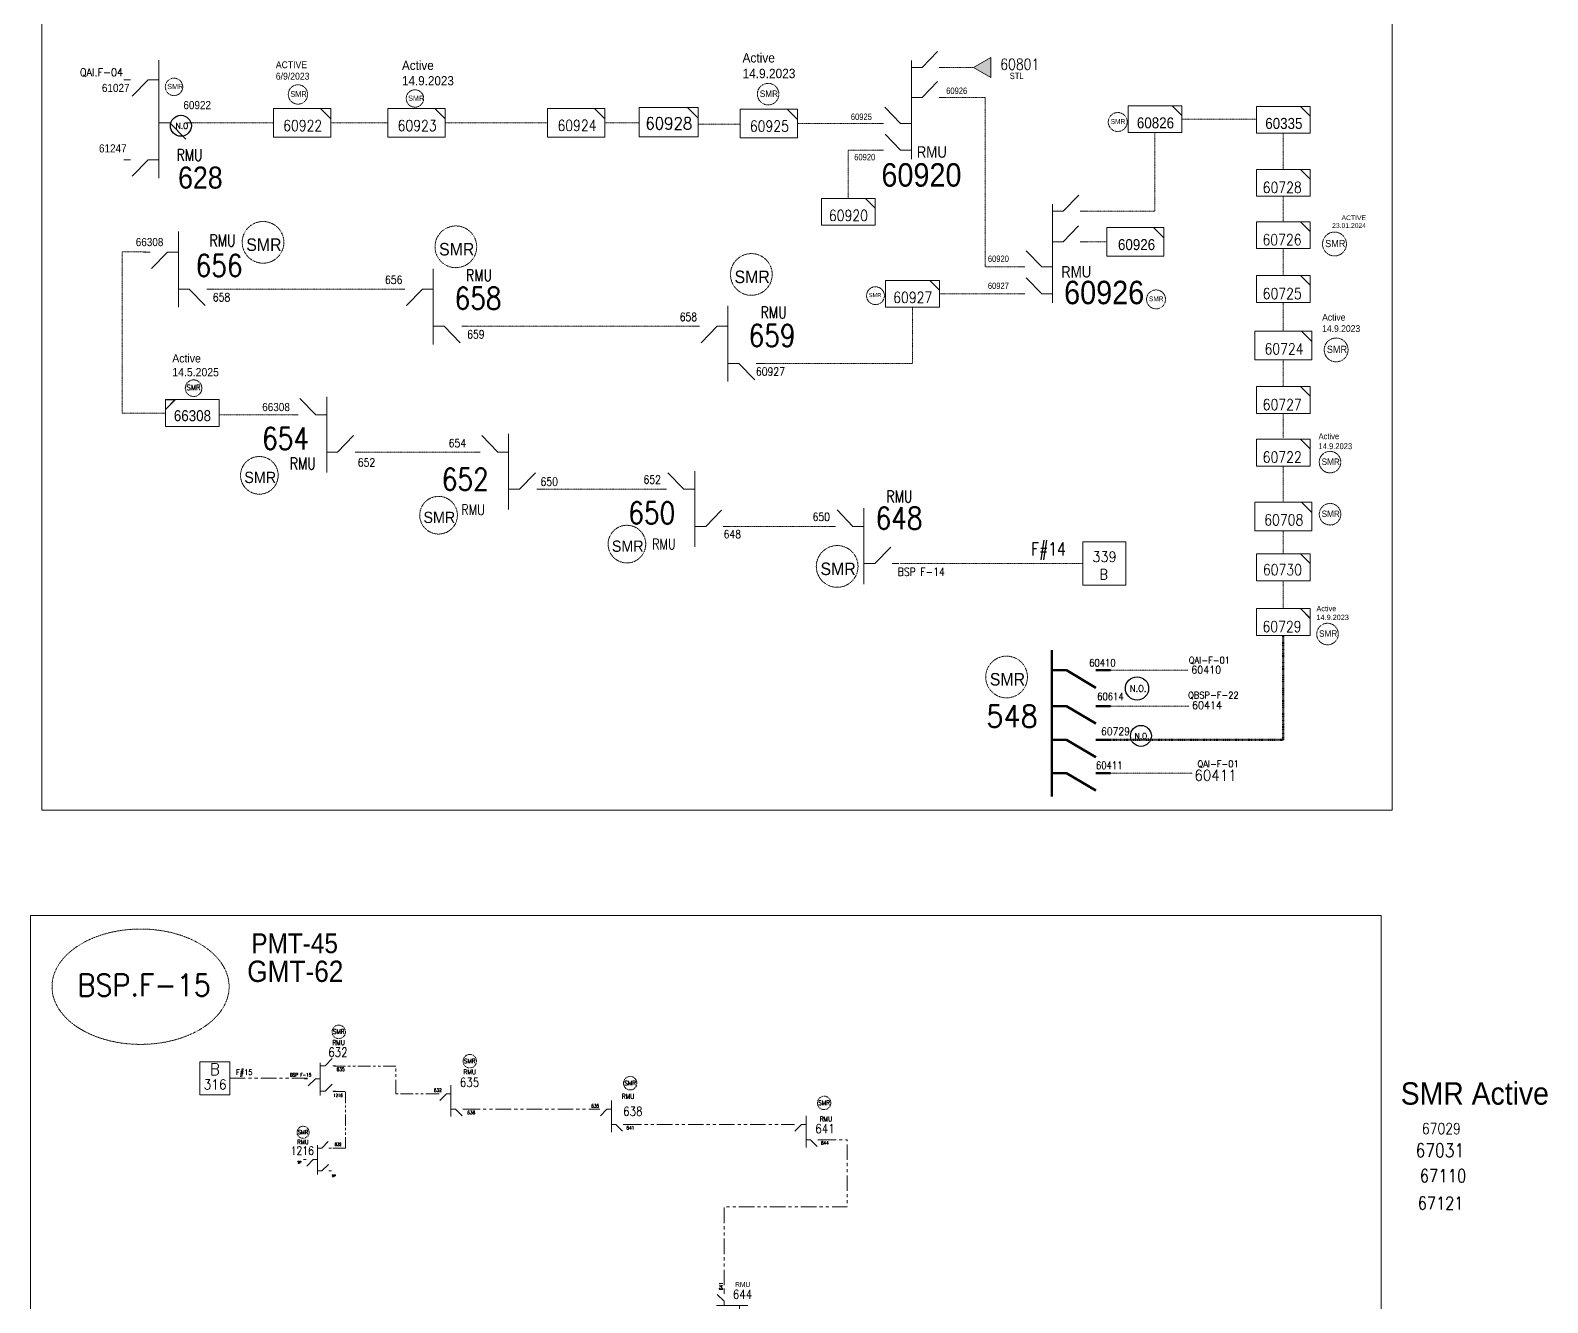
# Model space of a CAD drawing. Header units: metres. Extents: x 65984 to 144644, y -19036 to 23726.
# Drawn here: x 86688 to 88252, y -1295 to 17 of the extents above; entities that cross this region are included whole.
import ezdxf
from ezdxf.enums import TextEntityAlignment as Align

# ---------------------------------------------------------------- set-up
doc = ezdxf.new("R2010")
doc.units = ezdxf.units.M
doc.header["$MEASUREMENT"] = 0
for name, pattern in [('( Phantom )', [2.5, 1.25, -0.25, 0.25, -0.25, 0.25, -0.25]), ('DGN Style 3', [0.013877, 0, -0.013877]), ('DGN Style 4', [1.6, 0.8, -0.4, 0, -0.4])]:
    doc.linetypes.add(name, pattern=pattern)
doc.layers.get('0').update_dxf_attribs({"color": 95, "lineweight": 40})
for name, color, linetype, lineweight in [('d_eos', 111, 'Continuous', 40), ('d_eos no', 121, 'Continuous', 40), ('d_switch', 95, 'Continuous', 40), ('d_tf', 1, 'Continuous', 40), ('d_tf no', 6, 'Continuous', 40), ('d_ug cable', 95, 'Continuous', 40), ('d_village name', 7, 'Continuous', 40), ('fedr no', 95, 'Continuous', 40), ('GRID STATION  04', 7, 'Continuous', 40), ('Level 37', 7, 'Continuous', 0), ('O H MAIN FEEDER', 4, 'Continuous', 100), ('SW N O', 114, 'Continuous', 30)]:
    doc.layers.add(name, color=color, linetype=linetype, lineweight=lineweight)
doc.styles.add('NASKHF', font='naskhf.shx', dxfattribs={"height": 8})
doc.styles.get("Standard").update_dxf_attribs({"font": 'txt.shx'})
doc.styles.add('Style-Arial', font='arial.ttf')
doc.styles.add('Style-ENGINEERING', font='ENGINEERING.shx')
doc.styles.add('Style-msdefault', font='msdefault.shx')
doc.styles.add('Style-simplex', font='simplex.shx')
doc.styles.add('Style-STANDARD', font='STANDARD.shx')

# ---------------------------------------------------------------- blocks, each defined once
blk = doc.blocks.new('*U1216')
at = {"layer": 'd_eos', "color": 2, "linetype": 'Continuous', "lineweight": 13, "ltscale": 0.638341}
for p, q in [((0, -16.2), (0, 16.2)), ((-12.1, 7.4), (-14.9, 7.4)), ((-4.7, 7.4), (-11.5, 0.4)), ((0, 7.4), (-4.7, 7.4)), ((0, -8.4), (4.6, -8.4)), ((4.6, -8.4), (11.4, -15.4)), ((12.1, -8.4), (14.9, -8.4))]:
    blk.add_line(p, q, dxfattribs=at)
blk = doc.blocks.new('*U1217')
at = {"layer": 'd_eos', "color": 2, "linetype": 'Continuous', "lineweight": 13, "ltscale": 0.638341}
for p, q in [((0, -16.2), (0, 16.2)), ((-12.1, 7.4), (-14.9, 7.4)), ((-4.7, 7.4), (-11.5, 0.4)), ((0, 7.4), (-4.7, 7.4)), ((0, -8.4), (4.6, -8.4)), ((4.6, -8.4), (11.4, -15.4)), ((12.1, -8.4), (14.9, -8.4))]:
    blk.add_line(p, q, dxfattribs=at)
blk = doc.blocks.new('*U1292')
at = {"layer": 'd_eos', "color": 2, "linetype": 'Continuous', "lineweight": 13, "ltscale": 1.243946}
for p, q in [((-0.01, -16.17), (-0.01, 16.15)), ((-12.1, 7.43), (-14.92, 7.43)), ((-4.66, 7.43), (-11.45, 0.43)), ((-0.01, 7.43), (-4.66, 7.43)), ((-0.01, -8.42), (4.64, -8.42)), ((4.64, -8.42), (11.44, -15.43)), ((12.09, -8.42), (14.91, -8.42))]:
    blk.add_line(p, q, dxfattribs=at)
blk = doc.blocks.new('TRANS_2_2')
at = {"color": 0, "linetype": 'Continuous', "lineweight": -2, "ltscale": 500, "flags": 128}
blk.add_lwpolyline([(8668600, 4991700), (8668600, -5008300), (9500, -8300)], close=True, dxfattribs=at)
at = {"color": 0, "linetype": 'Continuous', "lineweight": -2, "ltscale": 500}
blk.add_solid([(8668600, 4991700), (8668600, -5008300), (9500, -8300)], dxfattribs=at)
blk = doc.blocks.new('TF_1_3')
at = {"layer": 'd_village name', "color": 0, "linetype": 'Continuous', "lineweight": -2, "ltscale": 500}
blk.add_line((3150, 2475), (4950, 675), dxfattribs=at)
blk.add_3dface([(-5050, 2475), (4950, 2475), (4950, -2525), (-5050, -2525)], dxfattribs=at)
blk = doc.blocks.new('*U171')
at = {"color": 0, "linetype": 'Continuous', "lineweight": -2, "ltscale": 500}
for p, q in [((-10660, 2965), (-10660, 5931)), ((1553, 2966), (1553, 5932)), ((13070, 2966), (13070, 5932)), ((24429, 2966), (24429, 5932)), ((-10660, -2968), (-4727, 2965)), ((4520, 0), (7486, 2966)), ((16037, 0), (19003, 2966)), ((27396, 0), (30362, 2966)), ((-10660, -5934), (-10660, -2968)), ((1553, -2967), (4520, 0)), ((1554, -5933), (1553, -2967)), ((13070, -2967), (16037, 0)), ((13071, -5933), (13070, -2967)), ((24430, -2967), (27396, 0)), ((24430, -5933), (24430, -2967)), ((-17532, -5934), (32389, -5932))]:
    blk.add_line(p, q, dxfattribs=at)
blk = doc.blocks.new('*U1443')
at = {"layer": 'SW N O', "color": 3, "ltscale": 0.426762}
blk.add_circle((0, 0), 16.8, dxfattribs=at)
at = {"layer": 'SW N O', "color": 3, "style": 'Style-STANDARD'}
blk.add_text('N.O.', height=9.6, dxfattribs=at).set_placement((1.7, -0.2), align=Align.MIDDLE_CENTER)
blk = doc.blocks.new('*U3146')
at = {"color": 2, "linetype": 'Continuous', "lineweight": 13, "extrusion": (0, 0, -1), "flags": 128}
blk.add_lwpolyline([(-18.3, 14.3), (-28.6, 14.3), (-28.6, 4)], close=True, dxfattribs=at)
at = {"color": 2, "linetype": 'Continuous', "lineweight": 13, "ltscale": 1.416014, "extrusion": (0, 0, -1), "xscale": 0.005720000000000003, "yscale": -0.005720000000000003, "zscale": 0.006084002084081082, "rotation": 180}
blk.add_blockref('TF_1_3', (-0.3, 0.2), dxfattribs=at)
blk = doc.blocks.new('*U3147')
at = {"color": 134, "linetype": 'Continuous', "lineweight": 13, "flags": 128}
blk.add_lwpolyline([(18.3, 14.3), (28.6, 14.3), (28.6, 4)], close=True, dxfattribs=at)
at = {"color": 134, "linetype": 'Continuous', "lineweight": 13, "ltscale": 0.795985, "xscale": 0.005720000000000003, "yscale": 0.005720000000000003, "zscale": 0.0003802501302550676}
blk.add_blockref('TF_1_3', (0.3, 0.2), dxfattribs=at)
blk = doc.blocks.new('*U3148')
at = {"color": 2, "linetype": 'Continuous', "lineweight": 13, "flags": 128}
blk.add_lwpolyline([(18.3, 14.3), (28.6, 14.3), (28.6, 4)], close=True, dxfattribs=at)
at = {"color": 2, "linetype": 'Continuous', "lineweight": 13, "ltscale": 0.795985, "xscale": 0.005720000000000003, "yscale": 0.005720000000000003, "zscale": 0.0003802501302550676}
blk.add_blockref('TF_1_3', (0.3, 0.2), dxfattribs=at)
blk = doc.blocks.new('*U4111')
at = {"layer": 'SW N O', "color": 3, "ltscale": 0.426762}
blk.add_circle((0, 0), 16.8, dxfattribs=at)
at = {"layer": 'SW N O', "color": 3, "style": 'Style-STANDARD'}
blk.add_text('N.O', height=9.6, dxfattribs=at).set_placement((1.7, -0.2), align=Align.MIDDLE_CENTER)
blk = doc.blocks.new('*U4193')
at = {"layer": 'd_eos', "color": 2, "linetype": 'Continuous', "lineweight": 13, "ltscale": 0.690565}
for p, q in [((0, -13.6), (0, 17.6)), ((-12.1, 13.7), (-14.9, 13.7)), ((-4.7, 13.7), (-11.5, 6.7)), ((0, 13.7), (-4.7, 13.7)), ((0, 1.6), (4.6, 1.6)), ((4.6, 1.6), (11.4, 8.6)), ((12.1, 1.6), (14.9, 1.6)), ((-12.1, -10.6), (-14.9, -10.6)), ((-4.7, -10.6), (-11.4, -17.6)), ((0, -10.6), (-4.7, -10.6))]:
    blk.add_line(p, q, dxfattribs=at)
blk = doc.blocks.new('*U4194')
at = {"layer": 'd_eos', "color": 2, "linetype": 'Continuous', "lineweight": 13, "ltscale": 0.621508}
for p, q in [((0, -13.6), (0, 17.6)), ((-12.1, 13.7), (-14.9, 13.7)), ((-4.7, 13.7), (-11.5, 6.7)), ((0, 13.7), (-4.7, 13.7)), ((0, 1.6), (4.6, 1.6)), ((4.6, 1.6), (11.4, 8.6)), ((12.1, 1.6), (14.9, 1.6)), ((-12.1, -10.6), (-14.9, -10.6)), ((-4.7, -10.6), (-11.4, -17.6)), ((0, -10.6), (-4.7, -10.6))]:
    blk.add_line(p, q, dxfattribs=at)
blk = doc.blocks.new('*U4269')
at = {"layer": 'SW N O', "color": 3, "ltscale": 0.426762}
blk.add_circle((0, 0), 16.8, dxfattribs=at)
at = {"layer": 'SW N O', "color": 3, "style": 'Style-STANDARD'}
blk.add_text('N.O.', height=9.6, dxfattribs=at).set_placement((1.7, -0.2), align=Align.MIDDLE_CENTER)

msp = doc.modelspace()

# ---------------------------------------------------------------- linework, layer by layer
at = {"color": 7, "linetype": 'DGN Style 3', "lineweight": 13}
for p, q in [((87625.9, -21.3), (87625.9, -21.3)), ((87881.2, -642.6), (87792.5, -642.6)), ((87882.2, -679.6), (87793.5, -679.6)), ((87885.9, -748.7), (87797.1, -748.7))]:
    msp.add_line(p, q, dxfattribs=at)
at = {"color": 134, "linetype": 'DGN Style 3', "lineweight": 13}
for p, q in [((87629.6, -21.3), (87660, -21.3)), ((86997.3, -78.2), (87056.3, -78.2)), ((87115.3, -78.2), (87220.8, -78.2)), ((87279.8, -78.2), (87315.3, -78.2)), ((87419.5, -79.8), (87376.1, -79.8)), ((87979.5, -154.1), (87979.5, -180.3)), ((87979.5, -208.1), (87979.5, -235.8)), ((86876.3, -249.7), (87068.8, -249.7)), ((87979.5, -263.5), (87979.5, -293)), ((87979.5, -322.5), (87979.5, -350.2)), ((87979.5, -377.9), (87979.5, -403.1)), ((87144.7, -417.7), (87029.2, -417.7)), ((87979.5, -432.1), (87979.5, -469.3)), ((87336.7, -456), (87213.9, -456)), ((87511.1, -494.3), (87407.1, -494.3)), ((87979.5, -522.6), (87979.5, -498.8)), ((87772.8, -532.6), (87584.5, -532.6)), ((87979.5, -579.1), (87979.5, -550.3))]:
    msp.add_line(p, q, dxfattribs=at)
at = {"color": 2, "linetype": 'DGN Style 3', "lineweight": 13}
for p, q in [((87771.5, -169.2), (87771.5, -169.2)), ((87776.7, -200.9), (87797.4, -200.9))]:
    msp.add_line(p, q, dxfattribs=at)
at = {"color": 251, "linetype": '( Phantom )', "lineweight": 13, "ltscale": 12.802868}
for p, q in [((86893.2, -1063.3), (86975.7, -1063.3)), ((87000.3, -1076.9), (87012, -1076.9)), ((87135.3, -1095), (87272.4, -1095)), ((87301.7, -1110.9), (87473.8, -1110.9))]:
    msp.add_line(p, q, dxfattribs=at)
at = {"color": 251, "linetype": '( Phantom )', "lineweight": 13, "ltscale": 10.370323}
for p, q in [((87064.3, -1050.8), (87000.9, -1050.8)), ((87108.2, -1079.2), (87064.3, -1079.2)), ((87012.5, -1135.4), (86995.7, -1135.4))]:
    msp.add_line(p, q, dxfattribs=at)
at = {"color": 251, "linetype": '( Phantom )', "lineweight": 13, "ltscale": 11.522581}
msp.add_line((87064.3, -1079.2), (87064.3, -1050.8), dxfattribs=at)
at = {"color": 251, "linetype": '( Phantom )', "lineweight": 13, "ltscale": 9.333291}
msp.add_line((87012.4, -1077.2), (87012.5, -1135.4), dxfattribs=at)
at = {"color": 134, "linetype": 'DGN Style 3', "lineweight": 13, "flags": 128}
for points in [[(87629.9, -52.3), (87672.1, -52.3), (87672.1, -226.8)], [(86856.2, -78.2), (86938.3, -78.2)], [(87951.8, -74.6), (87874.8, -74.6)], [(87478.5, -78.8), (87560.6, -78.8)], [(87847.1, -88.4), (87847.1, -169.3), (87776.8, -169.3)], [(87979.5, -89), (87979.5, -126.4)], [(87560.6, -106.6), (87560.6, -106.6), (87530.9, -106.6), (87530.9, -156.2)], [(86826.9, -377.6), (86782.4, -377.6), (86782.4, -211.4), (86806.9, -211.4)], [(87706.2, -226.8), (87672.1, -226.8)], [(87624.9, -254.6), (87706.2, -254.6)], [(87597.2, -268.4), (87597.2, -326.4), (87442.9, -326.4)], [(87139.2, -288), (87304.5, -288), (87304.5, -288), (87373.8, -288), (87373.8, -288)], [(86957.2, -379.4), (86882.3, -379.4)]]:
    msp.add_lwpolyline(points, dxfattribs=at)
at = {"color": 134, "linetype": 'DGN Style 3', "lineweight": 140, "flags": 128}
msp.add_lwpolyline([(87979.5, -606.8), (87979.5, -714.4), (87801.3, -714.4)], dxfattribs=at)
at = {"color": 251, "linetype": '( Phantom )', "lineweight": 13, "ltscale": 12.802868, "flags": 128}
msp.add_lwpolyline([(87502.4, -1126.7), (87529.7, -1126.7), (87529.7, -1195.9), (87402.9, -1195.9), (87402.9, -1283.2)], dxfattribs=at)
at = {"layer": 'd_eos', "color": 2, "linetype": 'Continuous', "lineweight": 13, "ltscale": 1.542679}
for p, q in [((86820.1, -135.2), (86820.1, -13.6)), ((86790.9, -34), (86784, -34)), ((86808.9, -34), (86792.4, -50.9)), ((86820.1, -34), (86808.9, -34)), ((86820.1, -78.2), (86831.3, -78.2)), ((86831.3, -78.2), (86847.8, -95.1)), ((86849.3, -78.2), (86856.2, -78.2)), ((86790.9, -116.5), (86784, -116.5)), ((86808.9, -116.5), (86792.4, -133.4)), ((86820.1, -116.5), (86808.9, -116.5))]:
    msp.add_line(p, q, dxfattribs=at)
at = {"layer": 'd_eos', "color": 7, "linetype": 'Continuous', "lineweight": 13, "ltscale": 1.511826}
for p, q in [((87596, -14.1), (87596, -115.7)), ((87607, -21.3), (87623.1, -4.7)), ((87596, -21.3), (87607, -21.3)), ((87624.6, -21.3), (87631.3, -21.3)), ((87607, -52.3), (87623.1, -35.7)), ((87584.9, -78.8), (87568.8, -62.2)), ((87596, -52.3), (87607, -52.3)), ((87624.6, -52.3), (87631.3, -52.3)), ((87567.3, -78.8), (87560.6, -78.8)), ((87584.9, -106.6), (87568.9, -90)), ((87596, -78.8), (87584.9, -78.8)), ((87567.3, -106.6), (87560.6, -106.6)), ((87596, -106.6), (87584.9, -106.6))]:
    msp.add_line(p, q, dxfattribs=at)
at = {"layer": 'd_eos', "color": 2, "linetype": 'Continuous', "lineweight": 13, "ltscale": 1.511826}
for p, q in [((87752.5, -169.3), (87768.6, -152.7)), ((87741.5, -162), (87741.5, -263.7)), ((87741.5, -169.3), (87752.5, -169.3)), ((87770.1, -169.3), (87776.8, -169.3)), ((87752.4, -200.9), (87768.5, -184.3)), ((87741.4, -200.9), (87752.4, -200.9)), ((87770, -200.9), (87776.7, -200.9)), ((87730.5, -226.8), (87714.4, -210.2)), ((87712.9, -226.8), (87706.2, -226.8)), ((87741.5, -226.8), (87730.5, -226.8)), ((87730.5, -254.6), (87714.4, -238)), ((87712.9, -254.6), (87706.2, -254.6)), ((87741.5, -254.6), (87730.5, -254.6))]:
    msp.add_line(p, q, dxfattribs=at)
at = {"layer": 'd_ug cable', "color": 2, "linetype": 'DGN Style 3', "lineweight": 13}
for centre, radius in [((86835.7, -41.2), 8.97), ((86963.5, -49), 9.97), ((87084.1, -53.2), 8.97), ((87448.3, -48.7), 11.1), ((87808.8, -77.4), 9.77), ((86927.5, -201.5), 21.5), ((87126.3, -206.1), 21.5), ((88032.3, -203.2), 12.3), ((87431, -234.6), 21.5), ((87559, -256.5), 9.2), ((87848.3, -260.3), 9.77), ((88034, -312.4), 12.3), ((86923.7, -441.7), 19.4), ((88027.7, -428.1), 11.1), ((87108.5, -482.8), 19.4), ((88027.7, -481.8), 11.1), ((87302.7, -512.6), 19.4), ((87519.5, -535.6), 21.5), ((88025.1, -605.3), 11.1), ((87694.2, -649.6), 21.5)]:
    msp.add_circle(centre, radius, dxfattribs=at)
at = {"layer": 'd_ug cable', "color": 2, "linetype": 'DGN Style 4', "lineweight": 13}
for centre, radius in [((86855.9, -351.9), 8.54), ((87005.6, -1015.4), 6.93), ((87140.7, -1045.7), 6.93), ((87306.1, -1068.4), 6.93), ((87506.1, -1088.7), 6.93), ((86968.8, -1119), 6.23)]:
    msp.add_circle(centre, radius, dxfattribs=at)
at = {"layer": 'fedr no', "color": 82, "linetype": 'DGN Style 3', "lineweight": 13, "true_color": 0x1dc70e}
msp.add_ellipse((86801.2, -968.9), major_axis=(91.3, 0), ratio=0.651175, dxfattribs=at)
at = {"layer": 'GRID STATION  04', "color": 134, "linetype": 'Continuous', "lineweight": 13, "ltscale": 1.423272, "flags": 128}
msp.add_lwpolyline([(87817.2, -510.4), (87772.8, -510.4), (87772.8, -554.8), (87817.2, -554.8)], close=True, dxfattribs=at)
at = {"layer": 'GRID STATION  04', "color": 7, "linetype": 'Continuous', "lineweight": 13, "ltscale": 0.588932, "flags": 128}
msp.add_lwpolyline([(86862.4, -1046.2), (86893.2, -1046.2), (86893.2, -1080.3), (86862.4, -1080.3)], close=True, dxfattribs=at)
at = {"layer": 'O H MAIN FEEDER', "color": 140, "lineweight": 13, "ltscale": 0.498271, "flags": 128}
for points in [[(86699.5, 189.4), (88091.7, 189.4), (88091.7, -787), (86699.5, -787)], [(86687.6, -895.4), (88080.3, -895.4), (88080.3, -2114.4), (86687.6, -2114.4)]]:
    msp.add_lwpolyline(points, close=True, dxfattribs=at)

# ---------------------------------------------------------------- block references
at = {"color": 134, "linetype": 'Continuous', "lineweight": 13, "ltscale": 0.816629, "xscale": 0.006066220082756687, "yscale": 0.006066220082756687, "zscale": 0.0003316211682151764}
msp.add_blockref('TF_1_3', (87346.1, -77.5), dxfattribs=at)
at = {"color": 2, "linetype": 'Continuous', "lineweight": 13, "xscale": 0.9690146968164483, "yscale": 0.9690146968164483, "zscale": 0.9690146968164483}
for p in [(87847.1, -74.6), (87979.5, -194.2), (87597.2, -254.6), (87979.5, -418.3), (87979.5, -593)]:
    msp.add_blockref('*U3148', p, dxfattribs=at)
at = {"color": 134, "linetype": 'Continuous', "lineweight": 13, "xscale": 0.9690146968164483, "yscale": 0.9690146968164483, "zscale": 0.9690146968164483}
for p in [(87979.5, -75.2), (87979.5, -140.2), (87530.9, -170.1), (87979.5, -249.6), (87979.5, -364.1), (87979.5, -536.5)]:
    msp.add_blockref('*U3147', p, dxfattribs=at)
at = {"color": 2, "linetype": 'Continuous', "lineweight": 13, "ltscale": 1.47484, "xscale": 0.005899358435421513, "yscale": 0.005899358435421513, "zscale": 0.005899358435421513}
for p in [(86968.1, -78), (87086.1, -78), (87979.8, -307.6), (87979.8, -483.9)]:
    msp.add_blockref('TF_1_3', p, dxfattribs=at)
at = {"color": 134, "linetype": 'Continuous', "lineweight": 13, "ltscale": 0.829053, "xscale": 0.005895487434936469, "yscale": 0.005895487434936469, "zscale": 0.0003684679646835293}
msp.add_blockref('TF_1_3', (87250.6, -78), dxfattribs=at)
at = {"color": 2, "linetype": 'Continuous', "lineweight": 13, "ltscale": 0.829053, "xscale": 0.005895487434936469, "yscale": 0.005895487434936469, "zscale": 0.0003684679646835293}
msp.add_blockref('TF_1_3', (87449.3, -78.7), dxfattribs=at)
at = {"color": 134, "linetype": 'Continuous', "lineweight": 13, "ltscale": 0.829053, "xscale": 0.005895487434936469, "yscale": 0.005895487434936469, "zscale": 0.0003684679646835293, "rotation": 0.0006653465783305479}
msp.add_blockref('TF_1_3', (87827.2, -200.7), dxfattribs=at)
at = {"color": 2, "linetype": 'Continuous', "lineweight": 13, "extrusion": (0, 0, -1), "xscale": 0.9696509557183269, "yscale": 0.9696509557183269, "zscale": 0.9696509557183269}
msp.add_blockref('*U3146', (-86854.6, -377.6), dxfattribs=at)
at = {"layer": 'd_eos', "color": 2, "linetype": 'Continuous', "lineweight": 13, "ltscale": 1.542679, "xscale": 2.416700000000001, "yscale": 2.416700000000001, "zscale": 2.416700000000001}
for p in [(86840.2, -229.4), (87103.1, -267.7), (87406.9, -306)]:
    msp.add_blockref('*U1292', p, dxfattribs=at)
at = {"layer": 'd_eos', "color": 2, "linetype": 'Continuous', "lineweight": 13, "ltscale": 1.542679, "xscale": 2.416700000000001, "yscale": 2.416700000000001, "zscale": 2.416700000000001, "rotation": 180}
for p in [(86993.1, -399.7), (87180.7, -438), (87372.7, -476.4), (87547, -514.7)]:
    msp.add_blockref('*U1292', p, dxfattribs=at)
at = {"layer": 'd_eos', "color": 2, "linetype": 'Continuous', "lineweight": 211, "ltscale": 1.625238, "xscale": 0.003020481457366817, "yscale": 0.005104613662949921, "zscale": 0.002062712739657978, "rotation": 269.9999999999995}
msp.add_blockref('*U171', (87771.1, -674.9), dxfattribs=at)
at = {"layer": 'd_eos', "color": 2, "linetype": 'Continuous', "lineweight": 13, "ltscale": 0.690565, "xscale": 1.07705271694664, "yscale": 1.07705271694664, "zscale": 1.07705271694664, "rotation": 180}
msp.add_blockref('*U4193', (86986.4, -1062), dxfattribs=at)
at = {"layer": 'd_eos', "color": 2, "linetype": 'Continuous', "lineweight": 13, "ltscale": 0.638341}
for name, p in [('*U1216', (87121.3, -1086.6)), ('*U1217', (87286.8, -1102.5)), ('*U1217', (87487.5, -1118.3))]:
    msp.add_blockref(name, p, dxfattribs=at)
at = {"layer": 'd_eos', "color": 2, "linetype": 'Continuous', "lineweight": 13, "ltscale": 0.621508, "xscale": 0.969347445251976, "yscale": 0.969347445251976, "zscale": 0.969347445251976, "rotation": 180}
msp.add_blockref('*U4194', (86983.7, -1145.6), dxfattribs=at)
at = {"layer": 'd_eos', "color": 2, "linetype": 'Continuous', "lineweight": 13, "ltscale": 0.638341, "extrusion": (0, 0, -1), "rotation": 90.00000000000006}
msp.add_blockref('*U1217', (-87411.3, -1297.6), dxfattribs=at)
at = {"layer": 'd_tf', "color": 134, "linetype": 'Continuous', "lineweight": 13, "ltscale": 1.031356, "xscale": 2.06271273965787e-06, "yscale": 2.06271273965787e-06, "zscale": 2.06271273965787e-06, "rotation": 359.9999999999999}
msp.add_blockref('TRANS_2_2', (87660, -21.3), dxfattribs=at)
at = {"layer": 'SW N O', "color": 3}
for name, p, xscale, yscale, zscale in [('*U4111', (86842.8, -81.3), 0.6417849352882226, 0.6417849352882226, 0.6417849352882226), ('*U1443', (87828.7, -661.4), 0.7130943725424694, 0.7130943725424694, 0.7130943725424694), ('*U4269', (87832.7, -710.3), 0.6417849352882226, 0.6417849352882226, 0.6417849352882226)]:
    msp.add_blockref(name, p, dxfattribs=dict(at, xscale=xscale, yscale=yscale, zscale=zscale))

# ---------------------------------------------------------------- texts
at = {"color": 4, "insert": (88064.8, -186.6), "char_height": 4.772, "attachment_point": 9}
msp.add_mtext('\\FENGINEERING;\\H1x;\\W1.09375;ACTIVE\\P23.01.2024', dxfattribs=at)
at = {"layer": 'd_eos no', "color": 7, "linetype": 'Continuous', "lineweight": 13, "style": 'Style-Arial', "width": 0.88}
for s, height, p in [('60920', 24.17, (87565.1, -119.9)), ('PMT-45', 20.44, (86915.4, -913.9)), ('GMT-62', 22, (86911.2, -942))]:
    msp.add_text(s, height=height, dxfattribs=at).set_placement(p, align=Align.TOP_LEFT)
at = {"layer": 'd_eos no', "color": 2, "linetype": 'Continuous', "lineweight": 13, "style": 'Style-Arial', "width": 0.88}
msp.add_text('60926', height=24.17, dxfattribs=at).set_placement((87753.5, -241.1), align=Align.TOP_LEFT)
at = {"layer": 'd_switch', "color": 134, "linetype": 'Continuous', "lineweight": 13, "style": 'Style-ENGINEERING', "width": 0.857143}
for s, p in [('STL', (87697.5, -26.6)), ('60926', (87631.9, -41.9)), ('60925', (87533.6, -68.7)), ('60920', (87537.1, -110.3)), ('60920', (87674.9, -215.1)), ('60927', (87674.9, -243))]:
    msp.add_text(s, height=6.59, dxfattribs=at).set_placement(p, align=Align.TOP_LEFT)
at = {"layer": 'd_tf no', "color": 134, "linetype": 'Continuous', "lineweight": 13, "width": 0.909091}
for s, height, style, p in [('60801', 11.34, 'Style-STANDARD', (87707.8, -17.9)), ('60924', 11.34, 'Style-STANDARD', (87251.2, -81)), ('60928', 12.41, 'Style-simplex', (87345.9, -78.9)), ('60335', 11.34, 'Style-msdefault', (87980.1, -78.9)), ('60728', 11.34, 'Style-STANDARD', (87978.4, -144.9)), ('60920', 11.34, 'Style-STANDARD', (87531.1, -173.8)), ('60725', 11.34, 'Style-STANDARD', (87978.4, -254.3)), ('60727', 11.34, 'Style-STANDARD', (87978.4, -368.7)), ('60730', 11.34, 'Style-STANDARD', (87978.6, -539))]:
    msp.add_text(s, height=height, dxfattribs=dict(at, style=style)).set_placement(p, align=Align.MIDDLE_CENTER)
at = {"layer": 'd_tf no', "color": 1, "linetype": 'Continuous', "lineweight": 40, "style": 'Style-msdefault', "width": 0.945946}
for height, p in [(5.42, (86828.7, -38.1)), (6.02, (86955.6, -45.6)), (6.69, (87439.7, -44.9)), (5.42, (87077.1, -50.2)), (4.92, (87801.5, -74.4)), (12.94, (86910.2, -197.4)), (12.94, (87109, -202.1)), (7.43, (88022.7, -199)), (12.94, (87413.7, -230.6)), (4.2, (87552.2, -253.8)), (4.92, (87841, -257.3)), (7.43, (88024.4, -308.1)), (11.65, (86908.2, -438)), (6.69, (88019, -424.3)), (11.65, (87092.9, -479.2)), (6.69, (88019, -478)), (11.65, (87287.2, -508.9)), (12.94, (87502.3, -531.6)), (6.69, (88016.4, -601.5)), (12.94, (87676.9, -645.5))]:
    msp.add_text('SMR', height=height, dxfattribs=at).set_placement(p, align=Align.TOP_LEFT)
at = {"layer": 'd_tf no', "color": 131, "linetype": 'Continuous', "lineweight": 13, "style": 'Style-STANDARD', "width": 0.909091}
for s, p in [('60922', (86968.4, -81.1)), ('60923', (87086.4, -81.1)), ('60925', (87449.6, -81.7))]:
    msp.add_text(s, height=11.34, dxfattribs=at).set_placement(p, align=Align.MIDDLE_CENTER)
at = {"layer": 'd_tf no', "color": 2, "linetype": 'Continuous', "lineweight": 13, "width": 0.909091}
for s, style, p in [('60826', 'Style-msdefault', (87847.7, -78.3)), ('60927', 'Style-STANDARD', (87597.4, -258.3)), ('60708', 'Style-STANDARD', (87980, -487.6))]:
    msp.add_text(s, height=11.34, dxfattribs=dict(at, style=style)).set_placement(p, align=Align.MIDDLE_CENTER)
at = {"layer": 'd_tf no', "color": 134, "linetype": 'Continuous', "lineweight": 13, "style": 'Style-msdefault', "width": 0.909091}
msp.add_text('60926', height=11.34, rotation=0.0007, dxfattribs=at).set_placement((87828.2, -203.8), align=Align.MIDDLE_CENTER)
at = {"layer": 'd_tf no', "color": 121, "linetype": 'Continuous', "lineweight": 13, "width": 0.909091}
for s, style, p in [('60726', 'Style-STANDARD', (87978.2, -198.8)), ('60724', 'Style-STANDARD', (87980.3, -311.3)), ('66308', 'Style-msdefault', (86854.7, -380.2)), ('60722', 'Style-STANDARD', (87978.4, -422.9)), ('60729', 'Style-STANDARD', (87978.2, -597.6))]:
    msp.add_text(s, height=11.34, dxfattribs=dict(at, style=style)).set_placement(p, align=Align.MIDDLE_CENTER)
at = {"layer": 'd_tf no', "color": 1, "linetype": 'Continuous', "lineweight": 13, "ltscale": 1.260724, "style": 'Style-simplex', "width": 0.909091}
msp.add_text('SMR', height=5.68, dxfattribs=at).set_placement((86855.8, -351.1), align=Align.MIDDLE_CENTER)
at = {"layer": 'd_tf no', "color": 1, "linetype": 'Continuous', "lineweight": 13, "ltscale": 1.2, "style": 'Style-simplex', "width": 0.909091}
for p in [(87005.5, -1015.2), (87140.6, -1045.5), (87306, -1068.2), (87506, -1088.5)]:
    msp.add_text('SMR', height=4.73, dxfattribs=at).set_placement(p, align=Align.MIDDLE_CENTER)
at = {"layer": 'd_tf no', "color": 111, "linetype": 'Continuous', "lineweight": 13, "style": 'Style-STANDARD', "width": 0.909091}
for s, height, p in [('67029', 11.29, (88142.5, -1115.2)), ('67031', 14.13, (88141, -1137.6)), ('67110', 13.51, (88144.2, -1163.8)), ('67121', 13.26, (88141.7, -1192))]:
    msp.add_text(s, height=height, dxfattribs=at).set_placement(p, align=Align.MIDDLE_CENTER)
at = {"layer": 'd_tf no', "color": 1, "linetype": 'Continuous', "lineweight": 13, "ltscale": 1.08, "style": 'Style-simplex', "width": 0.909091}
msp.add_text('SMR', height=4.25, dxfattribs=at).set_placement((86968.7, -1118.8), align=Align.MIDDLE_CENTER)
at = {"layer": 'd_tf no', "color": 121, "linetype": 'Continuous', "lineweight": 40, "attachment_point": 1, "style": 'NASKHF'}
for s, insert, char_height in [('\\Fmsdefault;\\H1x;\\W0.945946;ACTIVE\\P6/9/2023', (86940.7, -14.9), 7.05), ('\\Fmsdefault;\\H1x;\\W0.945946;Active\\P14.9.2023', (87070.8, -14.3), 9.499), ('\\Fmsdefault;\\H1x;\\W0.945946;Active\\P14.9.2023', (87421.9, -6.4), 9.693), ('\\Fmsdefault;\\H1x;\\W0.945946;Active\\P14.9.2023', (88019.6, -275.3), 6.963), ('\\Fmsdefault;\\H1x;\\W0.945946;Active\\P14.5.2025', (86833.9, -316.8), 8.554), ('\\Fmsdefault;\\H1x;\\W0.945946;Active\\P14.9.2023', (88015.9, -398.3), 6.151), ('\\Fmsdefault;\\H1x;\\W0.945946;Active\\P14.9.2023', (88013.7, -576.3), 5.471)]:
    msp.add_mtext(s, dxfattribs=dict(at, insert=insert, char_height=char_height))
at = {"layer": 'd_tf no', "color": 121, "linetype": 'Continuous', "lineweight": 40, "insert": (88100.6, -1067.4), "char_height": 23.123, "width": 328.471, "attachment_point": 1, "style": 'NASKHF'}
msp.add_mtext('\\Fmsdefault;\\H1x;\\W0.945946;SMR Active', dxfattribs=at)
at = {"layer": 'fedr no', "color": 6, "linetype": 'Continuous', "lineweight": 13, "attachment_point": 5, "style": 'Style-STANDARD'}
for s, insert, char_height in [('QAI.F-04', (86760.9, -26.6), 8.04), ('BSP.F-15', (86804.9, -967.2), 22.56)]:
    msp.add_mtext(s, dxfattribs=dict(at, insert=insert, char_height=char_height))
at = {"layer": 'GRID STATION  04', "color": 134, "linetype": 'Continuous', "lineweight": 13, "style": 'Style-STANDARD', "width": 0.866667}
msp.add_text('F#14', height=13.32, dxfattribs=at).set_placement((87737.4, -517.6), align=Align.MIDDLE_CENTER)
at = {"layer": 'GRID STATION  04', "color": 134, "linetype": 'Continuous', "lineweight": 13, "style": 'Style-STANDARD'}
for s, height, p in [('339', 10.65, (87795.2, -525.7)), ('B', 10.7, (87794.3, -543.8))]:
    msp.add_text(s, height=height, dxfattribs=at).set_placement(p, align=Align.MIDDLE_CENTER)
at = {"layer": 'GRID STATION  04', "color": 7, "linetype": 'Continuous', "lineweight": 13, "style": 'Style-STANDARD'}
for s, height, p in [('B', 12, (86877.9, -1054)), ('316', 10.1, (86878.1, -1069.7))]:
    msp.add_text(s, height=height, dxfattribs=at).set_placement(p, align=Align.MIDDLE_CENTER)
at = {"layer": 'GRID STATION  04', "color": 251, "linetype": 'Continuous', "lineweight": 13, "style": 'Style-STANDARD', "width": 0.866667}
msp.add_text('F#15', height=5.51, dxfattribs=at).set_placement((86908.1, -1057.1), align=Align.MIDDLE_CENTER)
at = {"layer": 'Level 37', "color": 7, "linetype": 'Continuous', "lineweight": 13, "width": 0.909091}
for s, height, style, p in [('61027', 8.43, 'Style-msdefault', (86775.6, -42.3)), ('60922', 8.43, 'Style-msdefault', (86859.6, -60)), ('61247', 8.43, 'Style-msdefault', (86772.6, -104.6)), ('66308', 8.43, 'Style-msdefault', (86810.5, -201.2)), ('656', 8.43, 'Style-STANDARD', (87062.2, -240.1)), ('658', 8.43, 'Style-STANDARD', (86884.7, -258.1)), ('658', 8.43, 'Style-STANDARD', (87366.1, -278.4)), ('659', 8.43, 'Style-STANDARD', (87147, -296.3)), ('60927', 8.43, 'Style-STANDARD', (87450.7, -334.7)), ('BSP F-14', 8.43, 'Style-STANDARD', (87606.2, -541.1)), ('BSP F-15', 3.49, 'Style-STANDARD', (86966.3, -1059.7)), ('635', 3.49, 'Style-STANDARD', (87007.5, -1054.1)), ('632', 3.49, 'Style-STANDARD', (87107.7, -1075.6)), ('635', 3.49, 'Style-STANDARD', (87269.9, -1091.7)), ('638', 3.49, 'Style-STANDARD', (87142.1, -1098.6)), ('641', 3.49, 'Style-STANDARD', (87306.2, -1114.4)), ('644', 3.49, 'Style-STANDARD', (87506.8, -1130))]:
    msp.add_text(s, height=height, dxfattribs=dict(at, style=style)).set_placement(p, align=Align.MIDDLE_CENTER)
at = {"layer": 'Level 37', "color": 2, "linetype": 'Continuous', "lineweight": 13}
for s, height, style, width, p in [('RMU', 12.07, 'Style-STANDARD', 0.854701, (86851.7, -111.3)), ('628', 22.69, 'Style-msdefault', 0.909091, (86862.9, -134.7)), ('RMU', 12.07, 'Style-STANDARD', 0.854701, (86885.7, -199.6)), ('656', 22.69, 'Style-STANDARD', 0.909091, (86882.2, -225.4)), ('RMU', 12.07, 'Style-STANDARD', 0.854701, (87150.2, -235.4)), ('658', 22.69, 'Style-STANDARD', 0.909091, (87149.2, -259.2)), ('RMU', 12.07, 'Style-STANDARD', 0.854701, (87454, -273.7)), ('659', 22.69, 'Style-STANDARD', 0.909091, (87452.4, -297.6)), ('654', 22.69, 'Style-STANDARD', 0.909091, (86950.7, -403.6)), ('RMU', 12.07, 'Style-STANDARD', 0.854701, (86968.5, -429.5)), ('652', 22.69, 'Style-STANDARD', 0.909091, (87136, -445.8)), ('650', 22.69, 'Style-STANDARD', 0.909091, (87328.3, -480.5)), ('RMU', 12.07, 'Style-STANDARD', 0.854701, (87583.7, -463.5)), ('648', 22.69, 'Style-STANDARD', 0.909091, (87583.3, -485.9)), ('632', 9.39, 'Style-STANDARD', 0.909091, (87004.7, -1036.4)), ('RMU', 4.99, 'Style-STANDARD', 0.854701, (87005.4, -1026.6)), ('635', 9.39, 'Style-STANDARD', 0.909091, (87140.4, -1067.4)), ('RMU', 4.99, 'Style-STANDARD', 0.854701, (87140.6, -1056.7)), ('RMU', 4.99, 'Style-simplex', 0.854701, (87303.9, -1082)), ('638', 9.39, 'Style-STANDARD', 0.909091, (87308.8, -1097.3)), ('641', 9.39, 'Style-STANDARD', 0.909091, (87506.9, -1115.3)), ('RMU', 4.99, 'Style-STANDARD', 0.854701, (87507.9, -1105.3)), ('644', 9.39, 'Style-STANDARD', 0.909091, (87421.9, -1286.1)), ('RMU', 4.99, 'Style-msdefault', 0.854701, (87422.1, -1275.9))]:
    msp.add_text(s, height=height, dxfattribs=dict(at, style=style, width=width)).set_placement(p, align=Align.MIDDLE_CENTER)
at = {"layer": 'Level 37', "color": 7, "linetype": 'Continuous', "lineweight": 13, "style": 'Style-msdefault', "width": 0.86}
msp.add_text('RMU', height=11.84, rotation=0.0004, dxfattribs=at).set_placement((87632.6, -102.4), align=Align.TOP_RIGHT)
at = {"layer": 'Level 37', "color": 2, "linetype": 'Continuous', "lineweight": 13, "style": 'Style-msdefault', "width": 0.86}
msp.add_text('RMU', height=11.84, rotation=0.0004, dxfattribs=at).set_placement((87781.5, -225.9), align=Align.TOP_RIGHT)
at = {"layer": 'Level 37', "color": 7, "linetype": 'Continuous', "lineweight": 13, "width": 0.909091}
for s, style, p in [('66308', 'Style-msdefault', (86940.9, -371.3)), ('654', 'Style-STANDARD', (87127.9, -408.5)), ('652', 'Style-STANDARD', (87034.2, -428.4)), ('650', 'Style-STANDARD', (87222.6, -448.2)), ('652', 'Style-STANDARD', (87328.8, -446.1)), ('650', 'Style-STANDARD', (87503.1, -484.5)), ('648', 'Style-STANDARD', (87411.4, -502.4))]:
    msp.add_text(s, height=8.43, rotation=360, dxfattribs=dict(at, style=style)).set_placement(p, align=Align.MIDDLE_CENTER)
at = {"layer": 'Level 37', "color": 2, "linetype": 'Continuous', "lineweight": 13, "ltscale": 0.9, "style": 'Style-STANDARD'}
for s, height, width, p in [('RMU', 10.86, 0.854701, (87144.1, -477.1)), ('RMU', 10.86, 0.854701, (87340.9, -512.6)), ('1216', 8.45, 0.909091, (86968, -1137.9)), ('RMU', 4.49, 0.854701, (86968.6, -1129.1))]:
    msp.add_text(s, height=height, dxfattribs=dict(at, width=width)).set_placement(p, align=Align.MIDDLE_CENTER)
at = {"layer": 'Level 37', "color": 7, "linetype": 'Continuous', "lineweight": 53, "width": 0.909091}
for s, style, p in [('60410', 'Style-STANDARD', (87793, -634.9)), ('60614', 'Style-STANDARD', (87801.2, -669.7)), ('60729', 'Style-simplex', (87806.5, -705.6)), ('60411', 'Style-STANDARD', (87800, -740.7))]:
    msp.add_text(s, height=7.67, rotation=360, dxfattribs=dict(at, style=style)).set_placement(p, align=Align.MIDDLE_CENTER)
at = {"layer": 'Level 37', "color": 6, "linetype": 'Continuous', "lineweight": 53, "style": 'Style-simplex', "width": 0.909091}
for s, p in [('QAI-F-01', (87903.3, -632.3)), ('QBSP-F-22', (87907.4, -668.3)), ('QAI-F-01', (87912.3, -739.2))]:
    msp.add_text(s, height=6.9, rotation=360, dxfattribs=at).set_placement(p, align=Align.MIDDLE_CENTER)
at = {"layer": 'Level 37', "color": 2, "linetype": 'Continuous', "lineweight": 53, "ltscale": 1.050596, "style": 'Style-simplex', "width": 0.909091}
for s, p in [('60410', (87900, -642.2)), ('60414', (87900.9, -678.7))]:
    msp.add_text(s, height=7.91, rotation=360, dxfattribs=at).set_placement(p, align=Align.MIDDLE_CENTER)
at = {"layer": 'Level 37', "color": 2, "linetype": 'Continuous', "lineweight": 120, "style": 'Style-simplex', "width": 0.909091}
msp.add_text('548', height=22.69, dxfattribs=at).set_placement((87673.3, -678.6), align=Align.TOP_LEFT)
at = {"layer": 'Level 37', "color": 2, "linetype": 'Continuous', "lineweight": 53, "ltscale": 1.306342, "style": 'Style-simplex', "width": 0.909091}
msp.add_text('60411', height=11.2, rotation=360, dxfattribs=at).set_placement((87909.7, -750.9), align=Align.MIDDLE_CENTER)
at = {"layer": 'Level 37', "color": 7, "linetype": 'Continuous', "lineweight": 13, "ltscale": 0.804754, "style": 'Style-STANDARD', "width": 0.909091}
msp.add_text('1216', height=3.07, dxfattribs=at).set_placement((87004.8, -1081), align=Align.MIDDLE_CENTER)
at = {"layer": 'Level 37', "color": 7, "linetype": 'Continuous', "lineweight": 13, "ltscale": 0.781714, "style": 'Style-STANDARD', "width": 0.909091}
msp.add_text('632', height=2.95, dxfattribs=at).set_placement((87004.8, -1131.5), align=Align.MIDDLE_CENTER)
at = {"layer": 'Level 37', "color": 7, "linetype": 'Continuous', "lineweight": 13, "ltscale": 0.6561, "style": 'Style-STANDARD', "width": 0.909091}
for p in [(86965.1, -1149.9), (87000.5, -1163.9)]:
    msp.add_text('SP', height=2.29, dxfattribs=at).set_placement(p, align=Align.MIDDLE_CENTER)
at = {"layer": 'Level 37', "color": 2, "linetype": 'Continuous', "lineweight": 13, "style": 'Style-STANDARD', "width": 0.909091}
msp.add_text('641', height=3.49, rotation=90, dxfattribs=at).set_placement((87399.7, -1277.7), align=Align.MIDDLE_CENTER)

doc.saveas('drawing.dxf')
